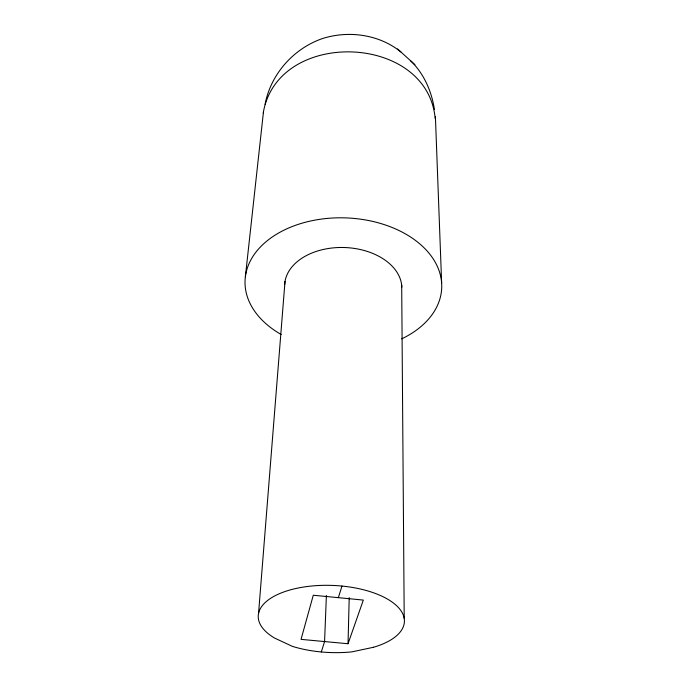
<?xml version="1.0" encoding="UTF-8"?>
<svg xmlns="http://www.w3.org/2000/svg" width="687" height="687" viewBox="0 0 687 687"><rect width="100%" height="100%" fill="white"/><g stroke="black" fill="none" stroke-linecap="round" stroke-linejoin="round"><path stroke-width="1.03" d="M348.034 643.745L363.329 600.077L313.281 595.243L301.043 639.365L348.034 643.745L349.211 597.638M326.394 595.44L324.573 641.555L321.31 651.963M258.552 613.448L285.002 281.524M435.197 118.696C427.752 33.629 279.171 28.158 263.499 111.517L245.362 276.758M263.353 113.011L263.499 111.517M265.062 104.398C270.704 74.153 293.624 48.459 322.572 38.515C348.816 30.211 379.336 34.462 400.899 51.963M338.348 597.664L341.989 586.063M410.663 60.842C423.87 73.509 431.676 91.371 434.39 109.388M397.55 48.94L414.965 64.724M435.403 116.592L441.638 282.889M401.689 285.174L404.214 618.506M284.676 284.607A58.627 39.502 2 0 1 343.517 247.492A58.627 39.502 2 0 1 401.835 287.235M281.206 334.517A98.404 66.399 2 0 1 272.645 236.732A98.404 66.399 2 0 1 417.43 241.944A98.404 66.399 2 0 1 401.706 338.854M373.513 647.266L351.933 651.869A74.256 33.861 2.2 0 1 292.344 646.347L274.568 638.051A73.131 33.345 2.2 0 1 286.539 591.026A73.131 33.345 2.2 0 1 390.061 600.661A73.131 33.345 2.2 0 1 373.513 647.266"/></g></svg>
